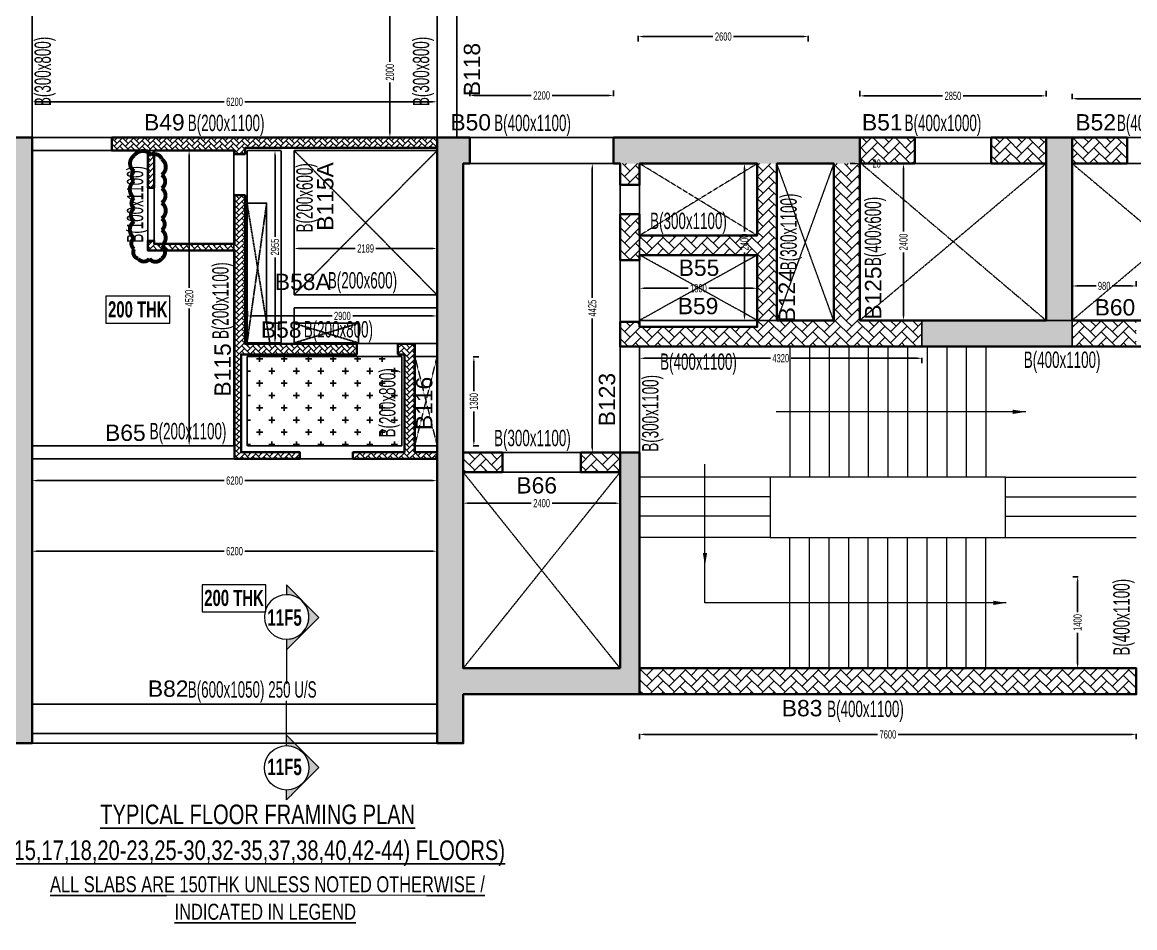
# Model space of a CAD drawing. Header units: millimetres. Extents: x 2116 to 61891, y 4333 to 33436.
# Drawn here: x 29992 to 47020, y 4333 to 18197 of the extents above; entities that cross this region are included whole.
import ezdxf
from ezdxf.enums import TextEntityAlignment as Align

# ---------------------------------------------------------------- set-up
doc = ezdxf.new("R2010")
doc.units = ezdxf.units.MM
doc.linetypes.add('HIDDEN', pattern=[0.375, 0.25, -0.125])
doc.layers.get('Defpoints').update_dxf_attribs({"color": 1, "lineweight": 0})
for name, color, linetype, lineweight in [('A-ANNO-DIMS', 8, 'Continuous', 15), ('A-DETL-MISC', 35, 'Continuous', 15), ('A-FLOR-IDEN', 11, 'Continuous', 9), ('A-HIDD-ABVE', 8, 'HIDDEN', 20), ('G-ANNO-SYMB', 1, 'Continuous', 9), ('S-BEAM-IDEN', 2, 'Continuous', 9), ('S-COL HATCH', 9, 'Continuous', 0), ('S-COLS', 5, 'Continuous', 35)]:
    doc.layers.add(name, color=color, linetype=linetype, lineweight=lineweight)
for name, color, linetype in [('Beam Nos', 7, 'Continuous'), ('changes', 7, 'Continuous'), ('CUTOUT', 4, 'Continuous'), ('G-ANNO-TEXT', 231, 'Continuous'), ('S-BEAM', 7, 'Continuous'), ('SUNK SLAB', 8, 'Continuous')]:
    doc.layers.add(name, color=color, linetype=linetype)
doc.styles.add('Dim.s & Anno.(Misc.)', font='ARIALN.TTF')
doc.styles.add('SC-BBS1', font='SansSerif')
doc.styles.add('SOBHA', font='swisscl.ttf', dxfattribs={"width": 0.9})
doc.styles.add('Swis721 LtCn BT', font='swisscl.ttf', dxfattribs={"width": 0.9, "height": 233.355162})
doc.styles.add('Swis721 LtCn BT_2', font='swisscl.ttf', dxfattribs={"height": 244.992296})
doc.styles.add('Swis721 LtCn BT_B', font='', dxfattribs={"width": 0.9, "height": 246.918336})
doc.styles.get('Swis721 LtCn BT_B').set_extended_font_data('Swis721 LtCn BT', bold=True)
doc.dimstyles.new('A-GFC-100', dxfattribs={"dimscale": 100, "dimtxt": 1.75, "dimasz": 1.5, "dimexe": 1.5, "dimexo": 0, "dimgap": 1, "dimtad": 1, "dimdsep": 46, "dimtxsty": 'Dim.s & Anno.(Misc.)', "dimblk": 'ARCHTICK', "dimcen": 0, "dimdle": 1.5, "dimclrd": 256, "dimclre": 8, "dimclrt": 6, "dimazin": 2, "dimtfac": 1, "dimtix": 1, "dimtmove": 2, "dimatfit": 3, "dimfxl": 1, "dimtolj": 1, "dimlwd": -1, "dimlwe": 9, "dimarcsym": 0})
doc.dimstyles.new('S-DIM50', dxfattribs={"dimscale": 50, "dimtxt": 2.5, "dimasz": 1.5, "dimexe": 1.5, "dimexo": 1, "dimgap": 0.5, "dimtad": 0, "dimdec": 0, "dimzin": 0, "dimdsep": 46, "dimtxsty": 'SOBHA', "dimcen": 0.09, "dimclrd": 256, "dimclre": 256, "dimclrt": 6, "dimadec": 5, "dimazin": 0, "dimtfac": 1, "dimtdec": 0, "dimtofl": 0, "dimtmove": 0, "dimatfit": 3, "dimfxl": 0.18, "dimtolj": 1, "dimtzin": 0, "dimlwd": -1, "dimlwe": -1, "dimarcsym": 0})
pattern_1 = [(45, (-31092440.94, 20681268.277), (0, 84.85281374), [180, -60]), (135, (-31092398.51, 20681310.703), (7e-15, 84.85281374), [180, -60])]
pattern_2 = [(45, (-31802317.5, 20729084.55), (0, 169.7056275), [360, -120]), (135, (-31802232.65, 20729169.4), (1e-14, 169.7056275), [360, -120])]
pattern_3 = [(45, (-31618808, 20746156.34), (0, 169.7056275), [360, -120]), (135, (-31618723.15, 20746241.2), (1e-14, 169.7056275), [360, -120])]

# ---------------------------------------------------------------- blocks, each defined once
blk = doc.blocks.new('A$C9134d95b')
at = {"layer": 'S-COL HATCH'}
h = blk.add_hatch(dxfattribs=at)
h.set_pattern_fill('AR-HBONE', color=256, scale=15)
h.set_pattern_definition(pattern_1)
h.paths.add_polyline_path([(24170, -3350), (24170, -3550), (24720, -3550), (24720, -4120), (24820, -4120), (24820, -3550), (26050, -3550), (26050, -3605), (26210, -3605), (26210, -3510), (29150, -3510), (29150, -3350)])
h = blk.add_hatch(dxfattribs=at)
h.set_pattern_fill('AR-HBONE', color=256, scale=15)
h.set_pattern_definition(pattern_1)
h.paths.add_polyline_path([(26210, -4235), (26050, -4235), (26050, -4980), (24820, -4980), (24820, -4930), (24720, -4930), (24720, -5080), (26050, -5080), (26050, -8270), (26150, -8270), (27050, -8270), (27050, -8170), (26150, -8170), (26150, -6670), (27920, -6670), (27920, -6510), (26210, -6510)])
at = {"layer": 'S-COLS', "elevation": 0}
for points in [[(24820, -3550), (24820, -4120), (24720, -4120), (24720, -3550), (24170, -3550), (24170, -3350), (29150, -3350), (29150, -3510), (26210, -3510), (26210, -3605), (26050, -3605), (26050, -3550)], [(26050, -5080), (24720, -5080), (24720, -4930), (24820, -4930), (24820, -4980), (26050, -4980), (26050, -4235), (26210, -4235), (26210, -6510), (27920, -6510), (27920, -6670), (26150, -6670), (26150, -8170), (27050, -8170), (27050, -8270), (26150, -8270), (26150, -8270), (26050, -8270)]]:
    blk.add_lwpolyline(points, close=True, dxfattribs=at)
blk = doc.blocks.new('A$Cbe320e20')
at = {"layer": 'S-COL HATCH', "transparency": 33554687}
h = blk.add_hatch(color=256, dxfattribs=at)
h.dxf.hatch_style = 1
h.paths.add_polyline_path([(12854, -2025), (12554, -2025), (12554, -5325), (12554, -5725), (15254, -5725), (15254, -6475), (15654, -6475), (15654, -5325), (15654, -5325), (15654, 2800), (15154, 2800), (15154, 2400), (15254, 2400), (15254, -5325), (15254, -5325), (12854, -5325), (12854, -5325)])
h = blk.add_hatch(color=256, dxfattribs=at)
h.dxf.hatch_style = 1
h.paths.add_polyline_path([(24654, -2025), (24954, -2025), (24954, -5325), (24954, -5725), (22254, -5725), (22254, -6475), (21854, -6475), (21854, -5325), (21854, -5325), (21854, 2800), (22354, 2800), (22354, 2400), (22254, 2400), (22254, -5325), (22254, -5325), (24654, -5325), (24654, -5325)])
h = blk.add_hatch(color=256, dxfattribs=at)
h.dxf.hatch_style = 1
h.paths.add_polyline_path([(28324, 2800), (24554, 2800), (24554, 2400), (28324, 2400)])
at = {"layer": 'S-COL HATCH'}
h = blk.add_hatch(dxfattribs=at)
h.set_pattern_fill('AR-HBONE', color=256, scale=30)
h.set_pattern_definition(pattern_3)
h.paths.add_polyline_path([(28324, 2400), (28324, 2800), (29164, 2800), (29164, 2400), (28834, 2400)])
h = blk.add_hatch(dxfattribs=at)
h.set_pattern_fill('AR-HBONE', color=256, scale=30)
h.set_pattern_definition(pattern_3)
h.paths.add_polyline_path([(30334, 2400), (30334, 2800), (31174, 2800), (31174, 2400)])
at = {"layer": 'S-COL HATCH', "transparency": 33554687}
h = blk.add_hatch(color=256, dxfattribs=at)
h.dxf.hatch_style = 1
h.paths.add_polyline_path([(31574, 2800), (31174, 2800), (31174, 0), (31574, 0)])
at = {"layer": 'S-COL HATCH'}
h = blk.add_hatch(dxfattribs=at)
h.set_pattern_fill('AR-HBONE', color=256, scale=30)
h.set_pattern_definition(pattern_3)
h.paths.add_polyline_path([(31574, 2400), (31574, 2800), (32414, 2800), (32414, 2400)])
h = blk.add_hatch(dxfattribs=at)
h.set_pattern_fill('AR-HBONE', color=256, scale=30)
h.set_pattern_definition(pattern_2)
h.paths.add_polyline_path([(27054, 2400), (26754, 2400), (26754, 1300), (24954, 1300), (24954, 1625), (24654, 1625), (24654, 922), (24954, 922), (24954, 1000), (26754, 1000), (26754, -100), (24954, -100), (24954, -23), (24654, -23), (24654, -400), (29274, -400), (29274, 0), (27054, 0)])
h = blk.add_hatch(dxfattribs=at)
h.set_pattern_fill('AR-HBONE', color=256, scale=30)
h.set_pattern_definition(pattern_2)
h.paths.add_polyline_path([(24954, 2400), (24654, 2400), (24654, 2075), (24954, 2075)])
h = blk.add_hatch(dxfattribs=at)
h.set_pattern_fill('AR-HBONE', color=256, scale=30)
h.set_pattern_definition(pattern_2)
h.paths.add_polyline_path([(28324, 0), (27924, 0), (27924, 2400), (28324, 2400)])
at = {"layer": 'S-COL HATCH', "transparency": 33554687}
h = blk.add_hatch(color=256, dxfattribs=at)
h.dxf.hatch_style = 1
h.paths.add_polyline_path([(31574, 0), (29274, 0), (29274, -400), (31574, -400)])
at = {"layer": 'S-COL HATCH'}
h = blk.add_hatch(dxfattribs=at)
h.set_pattern_fill('AR-HBONE', color=256, scale=30)
h.set_pattern_definition(pattern_2)
h.paths.add_polyline_path([(31574, 0), (32554, 0), (32554, -400), (31574, -400)])
h = blk.add_hatch(dxfattribs=at)
h.set_pattern_fill('AR-HBONE', color=256, scale=30)
h.set_pattern_definition([(45, (-31802317.5, 20677155.55), (0, 169.7056275), [360, -120]), (135, (-31802232.65, 20677240.4), (1e-14, 169.7056275), [360, -120])])
h.paths.add_polyline_path([(24654, -2325), (24654, -2025), (24054, -2025), (24054, -2325)])
h.paths.add_polyline_path([(22854, -2325), (22854, -2025), (22254, -2025), (22254, -2325)])
h = blk.add_hatch(dxfattribs=at)
h.set_pattern_fill('AR-HBONE', color=256, scale=30)
h.set_pattern_definition(pattern_2)
h.paths.add_polyline_path([(32554, -5325), (24954, -5325), (24954, -5725), (32554, -5725)])
at = {"layer": 'changes'}
blk.add_lwpolyline([(31574, 0), (29274, 0), (29274, -400), (31574, -400)], close=True, dxfattribs=at)
at = {"layer": 'S-COLS'}
for p, q in [((29164, 2800), (28324, 2800)), ((29164, 2800), (29164, 2400)), ((30334, 2400), (30334, 2800)), ((32414, 2800), (30334, 2800)), ((32414, 2800), (32414, 2400)), ((29164, 2400), (28324, 2400)), ((31174, 2400), (30334, 2400)), ((32414, 2400), (31574, 2400)), ((24654, -2025), (24654, -5325)), ((24954, -2025), (24954, -5325)), ((24954, -5325), (24954, -5725))]:
    blk.add_line(p, q, dxfattribs=at)
for points in [[(15654, -5325), (15654, 2800), (15154, 2800), (15154, 2400), (15254, 2400), (15254, -5325), (12854, -5325)], [(21854, -5325), (21854, 2800), (22354, 2800), (22354, 2400), (22254, 2400), (22254, -5325), (24654, -5325)], [(28324, 2800), (24554, 2800), (24554, 2400), (24654, 2400), (24654, 2075), (24954, 2075), (24954, 2400), (25854, 2400), (26754, 2400), (26754, 1300), (24954, 1300), (24954, 1625), (24654, 1625), (24654, 922), (24954, 922), (24954, 1000), (26754, 1000), (26754, -100), (25854, -100), (24954, -100), (24954, -23), (24654, -23), (24654, -400), (26754, -400), (26754, -400), (37909, -400)], [(31174, 2800), (31174, 0), (28324, 0), (28324, 2800)], [(31574, 2800), (31174, 2800)], [(34424, 2800), (34424, 0), (31574, 0), (31574, 2800)], [(22254, -2325), (22854, -2325), (22854, -2025), (22254, -2025)], [(24654, -2325), (24054, -2325), (24054, -2025), (24954, -2025)], [(15254, -5725), (15254, -6475), (15654, -6475), (15654, -5325)], [(22254, -5725), (22254, -6475), (21854, -6475), (21854, -5325)], [(24954, -5325), (32554, -5325), (32554, -5725), (22254, -5725)]]:
    blk.add_lwpolyline(points, dxfattribs=at)
blk.add_lwpolyline([(27924, 0), (27054, 0), (27054, 2400), (27924, 2400)], close=True, dxfattribs=at)
blk = doc.blocks.new('_ARCHTICK')
at = {"color": 0, "linetype": 'ByBlock', "const_width": 0.15}
blk.add_lwpolyline([(-0.5, -0.5), (0.5, 0.5)], dxfattribs=at)
blk = doc.blocks.new('Section - TL1-6743896-11TH FLOOR LVL')
at = {"layer": 'G-ANNO-SYMB'}
h = blk.add_hatch(color=8, dxfattribs=at)
edge = h.paths.add_edge_path()
edge.add_line((-9.4, 0), (-10.9, 0))
edge.add_line((-10.9, 0), (-5.94, 4.95))
edge.add_line((-5.94, 4.95), (-0.99, 0))
edge.add_line((-0.99, 0), (-2.6, 0))
edge.add_arc((-6, 0), 3.4, 0, 180)
at = {"layer": 'G-ANNO-SYMB', "color": 5}
for p, q in [((-5.94, 4.95), (-10.9, 0)), ((-0.99, 0), (-5.94, 4.95)), ((-10.9, 0), (-9.4, 0)), ((-2.6, 0), (4.24, 0)), ((-2.6, 0), (-0.99, 0))]:
    blk.add_line(p, q, dxfattribs=at)
at = {"layer": 'G-ANNO-SYMB'}
blk.add_arc((-6, 0), 3.4, 360, 180, dxfattribs=at)
at = {"layer": 'G-ANNO-SYMB', "color": 5}
for start, end in [(0, 180), (180, 0)]:
    blk.add_arc((-6, 0), 3.4, start, end, dxfattribs=at)
blk = doc.blocks.new('*D299')
at = {"transparency": 16777216}
for p, q in [((39422, 17987), (39422, 17903)), ((39497, 17978), (40564, 17978)), ((41947, 17978), (40881, 17978)), ((42022, 17987), (42022, 17903))]:
    blk.add_line(p, q, dxfattribs=at)
for points in [[(39497, 17991), (39497, 17966), (39422, 17978)], [(41947, 17991), (41947, 17966), (42022, 17978)]]:
    blk.add_solid(points, dxfattribs=at)
at = {"layer": 'Defpoints', "color": 0, "transparency": 16777216}
for p in [(39422, 18433), (42022, 18433), (42022, 17978)]:
    blk.add_point(p, dxfattribs=at)
at = {"color": 6, "transparency": 16777216, "insert": (40722, 17978), "char_height": 125, "attachment_point": 5, "style": 'SOBHA'}
blk.add_mtext('\\A1;2600', dxfattribs=at)
blk = doc.blocks.new('*D306')
at = {"transparency": 16777216}
for p, q in [((30142, 16970), (30142, 17054)), ((36342, 16970), (36342, 17054)), ((30217, 16979), (33084, 16979)), ((36267, 16979), (33401, 16979))]:
    blk.add_line(p, q, dxfattribs=at)
for points in [[(30217, 16992), (30217, 16967), (30142, 16979)], [(36267, 16992), (36267, 16967), (36342, 16979)]]:
    blk.add_solid(points, dxfattribs=at)
at = {"layer": 'Defpoints', "color": 0, "transparency": 16777216}
for p in [(36342, 16979), (30142, 16233), (36342, 16233)]:
    blk.add_point(p, dxfattribs=at)
at = {"color": 6, "transparency": 16777216, "insert": (33242, 16979), "char_height": 125, "attachment_point": 5, "style": 'SOBHA'}
blk.add_mtext('\\A1;6200', dxfattribs=at)
blk = doc.blocks.new('*D307')
at = {"transparency": 16777216}
for p, q in [((36842, 17067), (36842, 17151)), ((36917, 17076), (37784, 17076)), ((38967, 17076), (38101, 17076)), ((39042, 17067), (39042, 17151))]:
    blk.add_line(p, q, dxfattribs=at)
for points in [[(36917, 17089), (36917, 17064), (36842, 17076)], [(38967, 17089), (38967, 17064), (39042, 17076)]]:
    blk.add_solid(points, dxfattribs=at)
at = {"layer": 'Defpoints', "color": 0, "transparency": 16777216}
for p in [(39042, 17076), (36842, 16033), (39042, 16033)]:
    blk.add_point(p, dxfattribs=at)
at = {"color": 6, "transparency": 16777216, "insert": (37942, 17076), "char_height": 125, "attachment_point": 5, "style": 'SOBHA'}
blk.add_mtext('\\A1;2200', dxfattribs=at)
blk = doc.blocks.new('*D308')
at = {"transparency": 16777216}
for p, q in [((42812, 17061), (42812, 17145)), ((42887, 17070), (44079, 17070)), ((45587, 17070), (44396, 17070)), ((45662, 17061), (45662, 17145))]:
    blk.add_line(p, q, dxfattribs=at)
for points in [[(42887, 17083), (42887, 17058), (42812, 17070)], [(45587, 17083), (45587, 17058), (45662, 17070)]]:
    blk.add_solid(points, dxfattribs=at)
at = {"layer": 'Defpoints', "color": 0, "transparency": 16777216}
for p in [(42812, 17070), (42812, 16433), (45662, 16433)]:
    blk.add_point(p, dxfattribs=at)
at = {"color": 6, "transparency": 16777216, "insert": (44237, 17070), "char_height": 125, "attachment_point": 5, "style": 'SOBHA'}
blk.add_mtext('\\A1;2850', dxfattribs=at)
blk = doc.blocks.new('*D309')
at = {"transparency": 16777216}
for p, q in [((39442, 14133), (39442, 14049)), ((41242, 14133), (41242, 14049)), ((39517, 14124), (40185, 14124)), ((41167, 14124), (40500, 14124))]:
    blk.add_line(p, q, dxfattribs=at)
for points in [[(39517, 14137), (39517, 14112), (39442, 14124)], [(41167, 14137), (41167, 14112), (41242, 14124)]]:
    blk.add_solid(points, dxfattribs=at)
at = {"layer": 'Defpoints', "color": 0, "transparency": 16777216}
for p in [(39442, 14633), (41242, 14633), (41242, 14124)]:
    blk.add_point(p, dxfattribs=at)
at = {"color": 6, "transparency": 16777216, "insert": (40342, 14124), "char_height": 125, "attachment_point": 5, "style": 'SOBHA'}
blk.add_mtext('\\A1;1800', dxfattribs=at)
blk = doc.blocks.new('*D311')
at = {"transparency": 16777216}
for p, q in [((46062, 17017), (46062, 17101)), ((51997, 17017), (51997, 17101)), ((46137, 17026), (48870, 17026)), ((51922, 17026), (49189, 17026))]:
    blk.add_line(p, q, dxfattribs=at)
for points in [[(46137, 17039), (46137, 17014), (46062, 17026)], [(51922, 17039), (51922, 17014), (51997, 17026)]]:
    blk.add_solid(points, dxfattribs=at)
at = {"layer": 'Defpoints', "color": 0, "transparency": 16777216}
for p in [(51997, 17026), (46062, 16033), (51997, 16033)]:
    blk.add_point(p, dxfattribs=at)
at = {"color": 6, "transparency": 16777216, "insert": (49030, 17026), "char_height": 125, "attachment_point": 5, "style": 'SOBHA'}
blk.add_mtext('\\A1;5934', dxfattribs=at)
blk = doc.blocks.new('*D215')
at = {"transparency": 16777216}
for p, q in [((33442, 13691), (33442, 13775)), ((33517, 13700), (34734, 13700)), ((36267, 13700), (35051, 13700)), ((36342, 13691), (36342, 13775))]:
    blk.add_line(p, q, dxfattribs=at)
for points in [[(33517, 13713), (33517, 13688), (33442, 13700)], [(36267, 13713), (36267, 13688), (36342, 13700)]]:
    blk.add_solid(points, dxfattribs=at)
at = {"layer": 'Defpoints', "color": 0, "transparency": 16777216}
for p in [(36342, 13700), (33442, 13277), (36342, 13277)]:
    blk.add_point(p, dxfattribs=at)
at = {"color": 6, "transparency": 16777216, "insert": (34892, 13700), "char_height": 125, "attachment_point": 5, "style": 'SOBHA'}
blk.add_mtext('\\A1;2900', dxfattribs=at)
blk = doc.blocks.new('*D216')
at = {"transparency": 16777216}
for p, q in [((39442, 13061), (39442, 12977)), ((39517, 13052), (41443, 13052)), ((43687, 13052), (41762, 13052)), ((43762, 13061), (43762, 12977))]:
    blk.add_line(p, q, dxfattribs=at)
for points in [[(39517, 13065), (39517, 13040), (39442, 13052)], [(43687, 13065), (43687, 13040), (43762, 13052)]]:
    blk.add_solid(points, dxfattribs=at)
at = {"layer": 'Defpoints', "color": 0, "transparency": 16777216}
for p in [(39442, 13233), (43762, 13233), (43762, 13052)]:
    blk.add_point(p, dxfattribs=at)
at = {"color": 6, "transparency": 16777216, "insert": (41602, 13052), "char_height": 125, "attachment_point": 5, "style": 'SOBHA'}
blk.add_mtext('\\A1;4320', dxfattribs=at)
blk = doc.blocks.new('*D217')
at = {"transparency": 16777216}
for p, q in [((46062, 14150), (46062, 14234)), ((46137, 14159), (46429, 14159)), ((46967, 14159), (46676, 14159)), ((47042, 14150), (47042, 14234))]:
    blk.add_line(p, q, dxfattribs=at)
for points in [[(46137, 14172), (46137, 14147), (46062, 14159)], [(46967, 14172), (46967, 14147), (47042, 14159)]]:
    blk.add_solid(points, dxfattribs=at)
at = {"layer": 'Defpoints', "color": 0, "transparency": 16777216}
for p in [(47042, 14159), (46062, 13233), (47042, 13233)]:
    blk.add_point(p, dxfattribs=at)
at = {"color": 6, "transparency": 16777216, "insert": (46552, 14159), "char_height": 125, "attachment_point": 5, "style": 'SOBHA'}
blk.add_mtext('\\A1;980', dxfattribs=at)
blk = doc.blocks.new('*D347')
at = {"transparency": 16777216}
for p, q in [((30142, 11188), (30142, 11104)), ((30217, 11179), (33084, 11179)), ((36267, 11179), (33401, 11179)), ((36342, 11188), (36342, 11104))]:
    blk.add_line(p, q, dxfattribs=at)
for points in [[(30217, 11192), (30217, 11167), (30142, 11179)], [(36267, 11192), (36267, 11167), (36342, 11179)]]:
    blk.add_solid(points, dxfattribs=at)
at = {"layer": 'Defpoints', "color": 0, "transparency": 16777216}
for p in [(30142, 11512), (36342, 11512), (36342, 11179)]:
    blk.add_point(p, dxfattribs=at)
at = {"color": 6, "transparency": 16777216, "insert": (33242, 11179), "char_height": 125, "attachment_point": 5, "style": 'SOBHA'}
blk.add_mtext('\\A1;6200', dxfattribs=at)
blk = doc.blocks.new('*D348')
at = {"transparency": 16777216}
for p, q in [((36742, 10842), (36742, 10758)), ((36817, 10833), (37784, 10833)), ((39067, 10833), (38101, 10833)), ((39142, 10842), (39142, 10758))]:
    blk.add_line(p, q, dxfattribs=at)
for points in [[(36817, 10846), (36817, 10821), (36742, 10833)], [(39067, 10846), (39067, 10821), (39142, 10833)]]:
    blk.add_solid(points, dxfattribs=at)
at = {"layer": 'Defpoints', "color": 0, "transparency": 16777216}
for p in [(36742, 11307), (39142, 11307), (39142, 10833)]:
    blk.add_point(p, dxfattribs=at)
at = {"color": 6, "transparency": 16777216, "insert": (37942, 10833), "char_height": 125, "attachment_point": 5, "style": 'SOBHA'}
blk.add_mtext('\\A1;2400', dxfattribs=at)
blk = doc.blocks.new('*D364')
at = {"transparency": 16777216}
for p, q in [((30142, 10089), (30142, 10173)), ((30217, 10098), (33084, 10098)), ((36267, 10098), (33401, 10098)), ((36342, 10089), (36342, 10173))]:
    blk.add_line(p, q, dxfattribs=at)
for points in [[(30217, 10111), (30217, 10086), (30142, 10098)], [(36267, 10111), (36267, 10086), (36342, 10098)]]:
    blk.add_solid(points, dxfattribs=at)
at = {"layer": 'Defpoints', "color": 0, "transparency": 16777216}
for p in [(36342, 10098), (30142, 7757), (36342, 7757)]:
    blk.add_point(p, dxfattribs=at)
at = {"color": 6, "transparency": 16777216, "insert": (33242, 10098), "char_height": 125, "attachment_point": 5, "style": 'SOBHA'}
blk.add_mtext('\\A1;6200', dxfattribs=at)
blk = doc.blocks.new('*D263')
at = {"transparency": 16777216}
for p, q in [((39442, 7302), (39442, 7218)), ((39517, 7293), (43084, 7293)), ((46967, 7293), (43401, 7293)), ((47042, 7302), (47042, 7218))]:
    blk.add_line(p, q, dxfattribs=at)
for points in [[(39517, 7306), (39517, 7281), (39442, 7293)], [(46967, 7306), (46967, 7281), (47042, 7293)]]:
    blk.add_solid(points, dxfattribs=at)
at = {"layer": 'Defpoints', "color": 0, "transparency": 16777216}
for p in [(39442, 8307), (47042, 8307), (47042, 7293)]:
    blk.add_point(p, dxfattribs=at)
at = {"color": 6, "transparency": 16777216, "insert": (43242, 7293), "char_height": 125, "attachment_point": 5, "style": 'SOBHA'}
blk.add_mtext('\\A1;7600', dxfattribs=at)
blk = doc.blocks.new('*D254')
at = {"transparency": 16777216}
for p, q in [((36896, 13072), (36980, 13072)), ((36905, 12997), (36905, 12550)), ((36905, 11788), (36905, 12235)), ((36896, 11713), (36980, 11713))]:
    blk.add_line(p, q, dxfattribs=at)
for points in [[(36892, 12997), (36917, 12997), (36905, 13072)], [(36892, 11788), (36917, 11788), (36905, 11713)]]:
    blk.add_solid(points, dxfattribs=at)
at = {"layer": 'Defpoints', "color": 0, "transparency": 16777216}
for p in [(36002, 13072), (36905, 13072), (36002, 11713)]:
    blk.add_point(p, dxfattribs=at)
at = {"color": 6, "transparency": 16777216, "insert": (36905, 12392), "char_height": 125, "attachment_point": 5, "rotation": 90, "style": 'SOBHA'}
blk.add_mtext('\\A1;1360', dxfattribs=at)
blk = doc.blocks.new('*D255')
at = {"transparency": 16777216}
for p, q in [((32556, 16233), (32472, 16233)), ((32547, 16158), (32547, 14132)), ((32547, 11787), (32547, 13813)), ((32556, 11712), (32472, 11712))]:
    blk.add_line(p, q, dxfattribs=at)
for points in [[(32534, 16158), (32559, 16158), (32547, 16233)], [(32534, 11787), (32559, 11787), (32547, 11712)]]:
    blk.add_solid(points, dxfattribs=at)
at = {"layer": 'Defpoints', "color": 0, "transparency": 16777216}
for p in [(32547, 16233), (33242, 16233), (33242, 11712)]:
    blk.add_point(p, dxfattribs=at)
at = {"color": 6, "transparency": 16777216, "insert": (32547, 13972), "char_height": 125, "attachment_point": 5, "rotation": 90, "style": 'SOBHA'}
blk.add_mtext('\\A1;4520', dxfattribs=at)
blk = doc.blocks.new('*D323')
at = {"transparency": 16777216}
for p, q in [((35628, 18433), (35544, 18433)), ((35619, 18358), (35619, 17591)), ((35619, 16507), (35619, 17274)), ((35628, 16432), (35544, 16432))]:
    blk.add_line(p, q, dxfattribs=at)
for points in [[(35606, 18358), (35631, 18358), (35619, 18433)], [(35606, 16507), (35631, 16507), (35619, 16432)]]:
    blk.add_solid(points, dxfattribs=at)
at = {"layer": 'Defpoints', "color": 0, "transparency": 16777216}
for p in [(36342, 18433), (35619, 16432), (36342, 16432)]:
    blk.add_point(p, dxfattribs=at)
at = {"color": 6, "transparency": 16777216, "insert": (35619, 17432), "char_height": 125, "attachment_point": 5, "rotation": 90, "style": 'SOBHA'}
blk.add_mtext('\\A1;2000', dxfattribs=at)
blk = doc.blocks.new('*D327')
at = {"transparency": 16777216}
for p, q in [((38727, 16033), (38643, 16033)), ((38718, 15958), (38718, 13979)), ((38718, 11682), (38718, 13661)), ((38727, 11607), (38643, 11607))]:
    blk.add_line(p, q, dxfattribs=at)
for points in [[(38705, 15958), (38730, 15958), (38718, 16033)], [(38705, 11682), (38730, 11682), (38718, 11607)]]:
    blk.add_solid(points, dxfattribs=at)
at = {"layer": 'Defpoints', "color": 0, "transparency": 16777216}
for p in [(38718, 16033), (39142, 16033), (39142, 11607)]:
    blk.add_point(p, dxfattribs=at)
at = {"color": 6, "transparency": 16777216, "insert": (38718, 13820), "char_height": 125, "attachment_point": 5, "rotation": 90, "style": 'SOBHA'}
blk.add_mtext('\\A1;4425', dxfattribs=at)
blk = doc.blocks.new('*D328')
at = {"transparency": 16777216}
for p, q in [((41056, 16033), (40972, 16033)), ((41047, 15958), (41047, 14991)), ((41047, 13707), (41047, 14674)), ((41056, 13632), (40972, 13632))]:
    blk.add_line(p, q, dxfattribs=at)
for points in [[(41034, 15958), (41059, 15958), (41047, 16033)], [(41034, 13707), (41059, 13707), (41047, 13632)]]:
    blk.add_solid(points, dxfattribs=at)
at = {"layer": 'Defpoints', "color": 0, "transparency": 16777216}
for p in [(41047, 16033), (41242, 16033), (41242, 13632)]:
    blk.add_point(p, dxfattribs=at)
at = {"color": 6, "transparency": 16777216, "insert": (41047, 14832), "char_height": 125, "attachment_point": 5, "rotation": 90, "style": 'SOBHA'}
blk.add_mtext('\\A1;2400', dxfattribs=at)
blk = doc.blocks.new('*D329')
at = {"transparency": 16777216}
for p, q in [((42737, 16033), (42662, 16033)), ((42812, 16024), (42812, 16108)), ((42832, 16033), (42832, 16108)), ((42907, 16033), (42982, 16033))]:
    blk.add_line(p, q, dxfattribs=at)
for points in [[(42737, 16045), (42737, 16020), (42812, 16033)], [(42907, 16045), (42907, 16020), (42832, 16033)]]:
    blk.add_solid(points, dxfattribs=at)
at = {"layer": 'Defpoints', "color": 0, "transparency": 16777216}
for p in [(42832, 16033), (42832, 16033), (42812, 13633)]:
    blk.add_point(p, dxfattribs=at)
at = {"color": 6, "transparency": 16777216, "insert": (43070, 16033), "char_height": 125, "attachment_point": 5, "style": 'SOBHA'}
blk.add_mtext('\\A1;20', dxfattribs=at)
blk = doc.blocks.new('*D330')
at = {"transparency": 16777216}
for p, q in [((43472, 16033), (43556, 16033)), ((43481, 15958), (43481, 14991)), ((43481, 13708), (43481, 14674)), ((43472, 13633), (43556, 13633))]:
    blk.add_line(p, q, dxfattribs=at)
for points in [[(43468, 15958), (43493, 15958), (43481, 16033)], [(43468, 13708), (43493, 13708), (43481, 13633)]]:
    blk.add_solid(points, dxfattribs=at)
at = {"layer": 'Defpoints', "color": 0, "transparency": 16777216}
for p in [(42832, 16033), (42812, 13633), (43481, 13633)]:
    blk.add_point(p, dxfattribs=at)
at = {"color": 6, "transparency": 16777216, "insert": (43481, 14833), "char_height": 125, "attachment_point": 5, "rotation": 90, "style": 'SOBHA'}
blk.add_mtext('\\A1;2400', dxfattribs=at)
blk = doc.blocks.new('*D331')
at = {"transparency": 16777216}
for p, q in [((46155, 9708), (46071, 9708)), ((46146, 9633), (46146, 9165)), ((46146, 8382), (46146, 8850)), ((46155, 8307), (46071, 8307))]:
    blk.add_line(p, q, dxfattribs=at)
for points in [[(46133, 9633), (46158, 9633), (46146, 9708)], [(46133, 8382), (46158, 8382), (46146, 8307)]]:
    blk.add_solid(points, dxfattribs=at)
at = {"layer": 'Defpoints', "color": 0, "transparency": 16777216}
for p in [(47042, 9708), (46146, 8307), (47042, 8307, 0)]:
    blk.add_point(p, dxfattribs=at)
at = {"color": 6, "transparency": 16777216, "insert": (46146, 9007), "char_height": 125, "attachment_point": 5, "rotation": 90, "style": 'SOBHA'}
blk.add_mtext('\\A1;1400', dxfattribs=at)
blk = doc.blocks.new('*D259')
at = {"transparency": 16777216}
for p, q in [((34153, 14724), (34153, 14808)), ((34228, 14733), (35089, 14733)), ((36267, 14733), (35406, 14733)), ((36342, 14724), (36342, 14808))]:
    blk.add_line(p, q, dxfattribs=at)
for points in [[(34228, 14746), (34228, 14721), (34153, 14733)], [(36267, 14746), (36267, 14721), (36342, 14733)]]:
    blk.add_solid(points, dxfattribs=at)
at = {"layer": 'Defpoints', "color": 0, "transparency": 16777216}
for p in [(36342, 14733), (34153, 14023, 0), (36342, 14023, 0)]:
    blk.add_point(p, dxfattribs=at)
at = {"color": 6, "transparency": 16777216, "insert": (35248, 14733), "char_height": 125, "attachment_point": 5, "style": 'SOBHA'}
blk.add_mtext('\\A1;2189', dxfattribs=at)
blk = doc.blocks.new('*D343')
at = {"transparency": 16777216}
for p, q in [((33870, 16233), (33786, 16233)), ((33861, 16158), (33861, 14913)), ((33861, 13352), (33861, 14597)), ((33852, 13277), (33936, 13277))]:
    blk.add_line(p, q, dxfattribs=at)
for points in [[(33848, 16158), (33873, 16158), (33861, 16233)], [(33848, 13352), (33873, 13352), (33861, 13277)]]:
    blk.add_solid(points, dxfattribs=at)
at = {"layer": 'Defpoints', "color": 0, "transparency": 16777216}
for p in [(33953, 16233), (33442, 13277), (33861, 13277)]:
    blk.add_point(p, dxfattribs=at)
at = {"color": 6, "transparency": 16777216, "insert": (33861, 14755), "char_height": 125, "attachment_point": 5, "rotation": 90, "style": 'SOBHA'}
blk.add_mtext('\\A1;2955', dxfattribs=at)
blk = doc.blocks.new('A$C38189ab3')
at = {"layer": 'SUNK SLAB'}
h = blk.add_hatch(dxfattribs=at)
h.set_pattern_fill('CROSS', color=8, scale=750, style=0)
h.set_pattern_definition([(0, (-31361983.94, 21110731.83), (187.5, 187.5), [93.75, -281.25]), (90, (-31361937.07, 21110684.96), (-187.5, 187.5), [93.75, -281.25])])
h.paths.add_polyline_path([(21314, -560), (18954, -560), (18954, -1920), (21314, -1920)])
at = {"layer": 'A-ANNO-DIMS', "ltscale": 500, "elevation": 0}
blk.add_lwpolyline([(26744, -4325), (25954, -4325), (25954, -3760)], dxfattribs=at)
at = {"layer": 'A-DETL-MISC'}
for p, q in [((27254, -400), (27254, -2400)), ((27554, -400), (27554, -2400)), ((27854, -400), (27854, -2400)), ((28154, -400), (28154, -2400)), ((28454, -400), (28454, -2400)), ((28754, -400), (28754, -2400)), ((29054, -400), (29054, -2400)), ((29354, -400), (29354, -2400)), ((29654, -400), (29654, -2400)), ((29954, -400), (29954, -2400)), ((30254, -400), (30254, -2400)), ((27254, -5325), (27254, -3325)), ((27554, -5325), (27554, -3325)), ((27854, -5325), (27854, -3325)), ((28154, -5325), (28154, -3325)), ((28454, -5325), (28454, -3325)), ((28754, -5325), (28754, -3325)), ((29054, -5325), (29054, -3325)), ((29354, -5325), (29354, -3325)), ((29654, -5325), (29654, -3325)), ((29954, -5325), (29954, -3325)), ((30254, -5325), (30254, -3325))]:
    blk.add_line(p, q, dxfattribs=at)
for points in [[(26954, -2400), (24954, -2400)], [(30554, -2400), (32554, -2400)], [(26954, -2700), (24954, -2700)], [(30554, -2700), (32554, -2700)], [(26954, -3000), (24954, -3000)], [(30554, -3000), (32554, -3000)]]:
    blk.add_lwpolyline(points, dxfattribs=at)
blk.add_lwpolyline([(26954, -2400), (26954, -3325), (30554, -3325), (30554, -2400)], close=True, dxfattribs=at)
at = {"layer": 'A-DETL-MISC', "elevation": 0}
for points in [[(26954, -3325), (24954, -3325)], [(30554, -3325), (32554, -3325)]]:
    blk.add_lwpolyline(points, dxfattribs=at)
at = {"layer": 'A-FLOR-IDEN', "color": 8, "elevation": 0, "flags": 128}
for points in [[(16784, 371), (16784, -41), (17761, -41), (17761, 371)], [(18257, -4048), (18257, -4460), (19235, -4460), (19235, -4048)]]:
    blk.add_lwpolyline(points, close=True, dxfattribs=at)
at = {"layer": 'A-HIDD-ABVE', "linetype": 'HIDDEN'}
for p, q in [((26754, 2400), (24954, 1300)), ((26754, 1300), (24954, 2400)), ((27924, 2400), (27054, 0)), ((27924, 0), (27054, 2400)), ((31174, 2400), (28324, 0)), ((31174, 0), (28344, 2400)), ((34424, 2400), (31574, 0)), ((34424, 0), (31574, 2400)), ((26754, 1000), (24954, 0)), ((26754, 0), (24954, 1000)), ((21514, -560), (21854, -1920)), ((21514, -1920), (21854, -560)), ((24654, -2325), (22254, -5325)), ((24654, -5325), (22254, -2325))]:
    blk.add_line(p, q, dxfattribs=at)
at = {"layer": 'changes'}
blk.add_line((27054, 0), (24954, 0), dxfattribs=at)
at = {"layer": 'CUTOUT', "color": 8, "linetype": 'HIDDEN'}
for p, q in [((19665, 2600), (21854, 390)), ((19665, 390), (21854, 2600)), ((20650, -45), (19665, -345)), ((19665, -45), (20650, -345))]:
    blk.add_line(p, q, dxfattribs=at)
at = {"layer": 'CUTOUT', "elevation": 0}
blk.add_lwpolyline([(18945, 1795), (19245, 1795), (19245, -45), (19465, -45), (19465, -345), (18945, -345), (18945, 1795)], dxfattribs=at)
at = {"layer": 'CUTOUT', "color": 8, "linetype": 'HIDDEN', "elevation": 0}
for points in [[(18945, 1795), (19294, -345)], [(19245, 1795), (18945, -345)]]:
    blk.add_lwpolyline(points, dxfattribs=at)
at = {"layer": 'CUTOUT', "elevation": 0}
blk.add_lwpolyline([(19665, -45), (20650, -45), (20650, -345), (19665, -345)], close=True, dxfattribs=at)
at = {"layer": 'S-BEAM', "linetype": 'HIDDEN'}
for p, q in [((15654, 4800), (15654, 2800)), ((21854, 4800), (21854, 2800)), ((22154, 4800), (22154, 2800)), ((15654, 2800), (21854, 2800)), ((24554, 2800), (22354, 2800)), ((31174, 2800), (28324, 2800)), ((34424, 2800), (31574, 2800)), ((15654, 2600), (18754, 2600)), ((18745, 2600), (18745, -1920)), ((18945, 2600), (18945, -345)), ((18954, 2600), (19465, 2600)), ((19465, 2600), (19465, -45)), ((19665, 2600), (21854, 2600)), ((24554, 2400), (22354, 2400)), ((24654, -23), (24654, 2400)), ((19665, -45), (19665, 190)), ((19665, 190), (21855, 190)), ((18945, -360), (18945, -360)), ((18954, -355), (21854, -355)), ((24654, -400), (24654, -2025)), ((18754, -1920), (15654, -1920)), ((24054, -2025), (22854, -2025)), ((21854, -2120), (15654, -2120)), ((15654, -5875), (21854, -5875))]:
    blk.add_line(p, q, dxfattribs=at)
at = {"layer": 'S-BEAM'}
for p, q in [((19665, 390), (19665, 2600)), ((24954, 0), (24954, 2400)), ((31174, 2400), (28324, 2400)), ((34424, 2400), (31574, 2400)), ((21855, 390), (19665, 390)), ((24954, -400), (24954, -2025)), ((18945, -555), (18945, -1920)), ((18945, -555), (21314, -555)), ((21314, -555), (21314, -1920)), ((21514, -555), (21854, -555)), ((21514, -560), (21514, -1920)), ((21314, -1920), (18954, -1920)), ((21854, -1920), (21514, -1920)), ((24054, -2325), (22854, -2325)), ((15654, -6325), (21854, -6325)), ((15654, -6475), (21854, -6475))]:
    blk.add_line(p, q, dxfattribs=at)
at = {"layer": 'S-BEAM', "linetype": 'HIDDEN', "elevation": 0}
blk.add_lwpolyline([(17424, 2030), (17524, 2030), (17524, 1220), (17424, 1220)], close=True, dxfattribs=at)
at = {"layer": 'A-FLOR-IDEN', "color": 1, "char_height": 246.9, "width": 1155, "attachment_point": 2, "line_spacing_factor": 0.964267, "style": 'Swis721 LtCn BT_B'}
for insert in [(17273, 292), (18746, -4126)]:
    blk.add_mtext('200 THK', dxfattribs=dict(at, insert=insert))
at = {"layer": 'S-BEAM-IDEN', "style": 'Swis721 LtCn BT', "width": 0.8}
for s, rotation, p in [('B(300x800)', 90, (15942, 3282)), ('B(300x800)', 90, (21733, 3282)), ('B(200x1100)', 360, (18038, 2899)), ('B(200x600)', 90, (19950, 1347)), ('B(100x1100)', 90, (17356, 1190)), ('B(300x1100)', 90, (27358, 768)), ('B(400x600)', 90, (28649, 831)), ('B(200x1100)', 90, (18662, -285)), ('B(200x600)', 360, (20182, 489)), ('B(200x800)', 360, (19813, -261)), ('B(400x1100)', 360, (25268, -757)), ('B(400x1100)', 360, (30834, -728)), ('B(200x800)', 90, (21216, -1792)), ('B(300x1100)', 90, (25242, -2010)), ('B(200x1100)', 360, (17455, -1821)), ('B(400x1100)', 90, (32454, -5132)), ('B(600x1050) 250 U/S', 360, (18038, -5776)), ('B(400x1100)', 360, (27824, -6073))]:
    blk.add_text(s, height=250, rotation=rotation, dxfattribs=at).set_placement(p)
for s, p in [('B(400x1100)', (22728, 2899)), ('B(400x1000)', (29010, 2899)), ('B(400x1000)', (32260, 2899)), ('B(300x1100)', (25115, 1399)), ('B(300x1100)', (22726, -1926))]:
    blk.add_text(s, height=250, dxfattribs=at).set_placement(p)
at = {"layer": 'A-ANNO-DIMS', "ltscale": 500}
for points in [[(30866, -1400), (27044, -1400)], [(25954, -3760), (25954, -2199)], [(30566, -4325), (26744, -4325)]]:
    blk.add_leader(points, dimstyle='A-GFC-100', override={"dimasz": 2, "dimtad": 0, "dimfxl": 0.18, "dimarcsym": 1}, dxfattribs=at)

msp = doc.modelspace()

# ---------------------------------------------------------------- hatches: boundary and pattern name
at = {"layer": 'S-COL HATCH'}
h = msp.add_hatch(dxfattribs=at)
h.set_pattern_fill('AR-HBONE', color=256, scale=15)
h.set_pattern_definition([(45, (-31085248.63, 20701050.81), (0, 84.85281374), [180, -60]), (135, (-31085206.204, 20701093.234), (7e-15, 84.85281374), [180, -60])])
h.paths.add_polyline_path([(36002.3, 13272.5), (35742.3, 13272.5), (35742.3, 13112.5), (35842.3, 13112.5), (35842.3, 11612.5), (35052.3, 11612.5), (35052.3, 11512.5), (36342.3, 11512.5), (36342.3, 11612.5), (36002.3, 11612.5)])

# ---------------------------------------------------------------- linework, layer by layer
at = {"color": 1, "const_width": 60}
msp.add_lwpolyline([(31705.5, 16156.5, 0.5205671), (31705.5, 15913.4, 0.5205671), (31705.5, 15764.9, 0.5205671), (31705.5, 15508.8, 0.5205671), (31705.5, 15347.8, 0.5205671), (31705.5, 15149, 0.5205671), (31705.5, 14894.4, 0.5205671), (31705.5, 14725.3, 0.5205671), (31768.6, 14577.8, 0.5205671), (31939.2, 14577.8, 0.5205671), (32125.3, 14577.8, 0.5205671), (32126.8, 14780.7, 0.5205671), (32126.8, 15016, 0.5205671), (32126.8, 15193.1, 0.5205671), (32126.8, 15431.6, 0.5205671), (32126.8, 15655.4, 0.5205671), (32126.8, 15861.2, 0.5205671), (32126.8, 16101.6, 0.5205671), (31972.5, 16156.5, 0.5205671)], format="xyb", close=True, dxfattribs=at)
at = {"layer": 'S-COLS', "elevation": 0}
msp.add_lwpolyline([(35742.3, 13112.5), (35742.3, 13272.5), (36002.3, 13272.5), (36002.3, 11612.5), (36342.3, 11612.5), (36342.3, 11512.5), (35052.3, 11512.5), (35052.3, 11612.5), (35842.3, 11612.5), (35842.3, 13112.5)], close=True, dxfattribs=at)

# ---------------------------------------------------------------- block references
at = {"layer": 'changes'}
msp.add_blockref('A$C9134d95b', (7192.3, 19782.5), dxfattribs=at)
at = {"layer": 'CUTOUT'}
msp.add_blockref('A$C38189ab3', (14488, 13632.5), dxfattribs=at)
at = {"layer": 'G-ANNO-SYMB', "xscale": 99.99999999999991, "yscale": 99.99999999999991, "zscale": 99.99999999999991, "rotation": 269.9999999999995}
msp.add_blockref('Section - TL1-6743896-11TH FLOOR LVL', (34039.3, 8491.7), dxfattribs=at)
at = {"layer": 'S-COLS'}
msp.add_blockref('A$Cbe320e20', (14488, 13632.5), dxfattribs=at)

# ---------------------------------------------------------------- texts
at = {"layer": 'Beam Nos', "style": 'SC-BBS1'}
for s, p in [('B118', (37075.1, 17472.7, 0)), ('B115A', (34829.8, 15529.5, 0)), ('B124', (41895, 14010.9)), ('B125', (43216, 14050.9)), ('B115', (33259.8, 12874.3)), ('B123', (39142.3, 12419.9)), ('B116', (36344.1, 12360.9))]:
    msp.add_text(s, height=250, rotation=90, dxfattribs=at).set_placement(p, align=Align.BOTTOM_CENTER)
for s, p in [('B49', (32167.5, 16465.4)), ('B50', (36856.5, 16465.4)), ('B51', (43155.5, 16465.4)), ('B52', (46422.5, 16465.4)), ('B55', (40350.7, 14238.4)), ('B58A', (34285.5, 14022.5, 0)), ('B59', (40336.1, 13651.7, 0)), ('B60', (46717, 13632.5)), ('B58', (33956.2, 13291.7, 0)), ('B65', (31570.7, 11711.9)), ('B66', (37866.7, 10906.9)), ('B82', (32226, 7794.4)), ('B83', (41929, 7495.4, 0))]:
    msp.add_text(s, height=250, dxfattribs=at).set_placement(p, align=Align.BOTTOM_CENTER)
at = {"layer": 'G-ANNO-SYMB', "char_height": 250, "width": 707.088, "style": 'Swis721 LtCn BT_B'}
for insert, attachment_point in [((33744.9, 9207.7), 1), ((33744.9, 6665.9), 7)]:
    msp.add_mtext('11F5', dxfattribs=dict(at, insert=insert, attachment_point=attachment_point))

# ---------------------------------------------------------------- dimensions: what is measured, and where the dimension line sits
at = {"color": 1}
for base, p1, p2, picture, middle in [((35618.6, 16432.5), (36342.3, 18432.5), (36342.3, 16432.5), '*D323', (35618.6, 17432.5)), ((32546.6, 16232.5), (33242.3, 11712.5), (33242.3, 16232.5), '*D255', (32546.6, 13972.5)), ((33860.6, 13277.5), (33953, 16232.5), (33442.3, 13277.5), '*D343', (33860.6, 14755)), ((38717.6, 16032.5), (39142.3, 11607.3), (39142.3, 16032.5), '*D327', (38717.6, 13819.9)), ((41046.6, 16032.5), (41242.3, 13632.5), (41242.3, 16032.5), '*D328', (41046.6, 14832.5)), ((43480.6, 13632.5), (42832.3, 16032.5), (42812.3, 13632.5), '*D330', (43480.6, 14832.5)), ((36904.6, 13072.5), (36002.3, 11712.5), (36002.3, 13072.5), '*D254', (36904.6, 12392.5)), ((46145.6, 8307.3), (47042.3, 9707.5), (47042.3, 8307.3, 0), '*D331', (46145.6, 9007.4))]:
    dim = msp.add_linear_dim(base=base, p1=p1, p2=p2, angle=90, dimstyle='S-DIM50', override={"dimfxlon": 1, "dimarcsym": 2}, dxfattribs=at)
    dim.commit()
    dim.dimension.update_dxf_attribs({"geometry": picture, "text_midpoint": middle})
for base, p1, p2, picture, middle in [((42022.3, 17978.2), (39422.3, 18432.5), (42022.3, 18432.5), '*D299', (40722.3, 17978.2)), ((36342.3, 16979.2), (30142.3, 16232.5), (36342.3, 16232.5), '*D306', (33242.3, 16979.2)), ((39042.3, 17076.2), (36842.4, 16032.5), (39042.3, 16032.5), '*D307', (37942.3, 17076.2)), ((42812.3, 17070.2), (45662.3, 16432.5), (42812.3, 16432.5), '*D308', (44237.3, 17070.2)), ((51996.7, 17026.2), (46062.3, 16032.5), (51996.7, 16032.5), '*D311', (49029.5, 17026.2)), ((42832.3, 16032.5), (42812.3, 13632.5), (42832.3, 16032.5), '*D329', (43070.3, 16032.5)), ((36342.4, 14733.2), (34153, 14022.5, 0), (36342.4, 14022.5, 0), '*D259', (35247.7, 14733.2)), ((41242.3, 14124.2), (39442.3, 14632.5), (41242.3, 14632.5), '*D309', (40342.3, 14124.2)), ((47042.3, 14159.2), (46062.3, 13232.5), (47042.3, 13232.5), '*D217', (46552.3, 14159.2)), ((36342.3, 13700.2), (33442.3, 13277.5), (36342.3, 13277.5), '*D215', (34892.3, 13700.2)), ((43762.3, 13052.2), (39442.3, 13232.5), (43762.3, 13232.5), '*D216', (41602.3, 13052.2)), ((36342.3, 11179.2), (30142.3, 11512.5), (36342.3, 11512.5), '*D347', (33242.3, 11179.2)), ((39142.3, 10833.2), (36742.3, 11307.3), (39142.3, 11307.3), '*D348', (37942.3, 10833.2)), ((36342.3, 10098.2), (30142.3, 7757.3), (36342.3, 7757.3), '*D364', (33242.3, 10098.2)), ((47042.3, 7293.2), (39442.3, 8307.3), (47042.3, 8307.3), '*D263', (43242.3, 7293.2))]:
    dim = msp.add_linear_dim(base=base, p1=p1, p2=p2, dimstyle='S-DIM50', override={"dimfxlon": 1, "dimarcsym": 2}, dxfattribs=at)
    dim.commit()
    dim.dimension.update_dxf_attribs({"geometry": picture, "text_midpoint": middle})

# ---------------------------------------------------------------- next in the draw order: texts
at = {"layer": 'G-ANNO-TEXT', "color": 6, "insert": (31186.5, 6219.4), "char_height": 300, "width": 6923.66, "attachment_point": 1, "line_spacing_factor": 0.971848, "style": 'Swis721 LtCn BT_2', "bg_fill": 2}
msp.add_mtext('\\LTYPICAL FLOOR FRAMING PLAN', dxfattribs=at)

# ---------------------------------------------------------------- next in the draw order: block references
at = {"layer": 'G-ANNO-SYMB', "xscale": -99.99999999999991, "yscale": 99.99999999999991, "zscale": 99.99999999999991, "rotation": 270.0000000000005}
msp.add_blockref('Section - TL1-6743896-11TH FLOOR LVL', (34039.3, 7381.9), dxfattribs=at)

# ---------------------------------------------------------------- next in the draw order: texts
at = {"layer": 'G-ANNO-TEXT', "color": 6, "insert": (29312.7, 5670.3), "char_height": 300, "width": 9020.447, "attachment_point": 1, "line_spacing_factor": 0.971848, "style": 'Swis721 LtCn BT_2', "bg_fill": 2}
msp.add_mtext('{\\L(11-15,17,18,20-23,25-30,32-35,37,38,40,42-44) FLOORS)}', dxfattribs=at)

# ---------------------------------------------------------------- next in the draw order: texts
at = {"layer": 'G-ANNO-TEXT', "color": 1, "insert": (30417.1, 5121.3), "char_height": 244.992, "width": 7709.762, "attachment_point": 1, "line_spacing_factor": 0.971848, "style": 'Swis721 LtCn BT_2', "bg_fill": 2}
msp.add_mtext('{\\LALL SLABS ARE 150THK UNLESS NOTED OTHERWISE / }', dxfattribs=at)

# ---------------------------------------------------------------- next in the draw order: texts
at = {"layer": 'G-ANNO-TEXT', "color": 1, "insert": (32324.2, 4700.5), "char_height": 244.992, "width": 3728.693, "attachment_point": 1, "line_spacing_factor": 0.971848, "style": 'Swis721 LtCn BT_2', "bg_fill": 2}
msp.add_mtext('\\LINDICATED IN LEGEND', dxfattribs=at)

doc.saveas('drawing.dxf')
